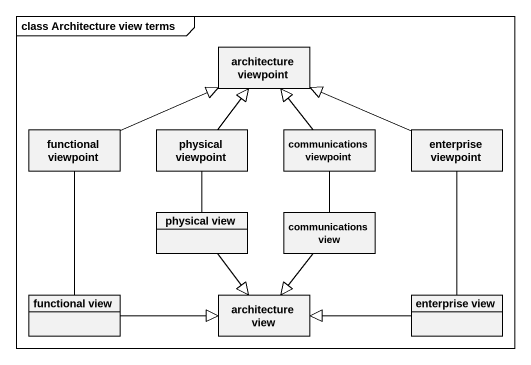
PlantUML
@startuml
mainframe class Architecture view terms
hide circle
hide empty members
class "architecture viewpoint" as architecture_viewpoint
class "functional viewpoint" as functional_viewpoint
class "physical viewpoint" as physical_viewpoint
class "communications viewpoint" as communications_viewpoint
class "enterprise viewpoint" as enterprise_viewpoint
class "physical view" as physical_view
class "communications view" as communications_view
class "functional view" as functional_view
class "architecture view" as architecture_view
class "enterprise view" as enterprise_view
functional_viewpoint -right-|> architecture_viewpoint
functional_viewpoint -- functional_view
physical_viewpoint -up-|> architecture_viewpoint
physical_viewpoint -- physical_view
communications_viewpoint -up-|> architecture_viewpoint
communications_viewpoint -- communications_view
enterprise_viewpoint -left-|> architecture_viewpoint
enterprise_viewpoint -- enterprise_view
physical_view --|> architecture_view
communications_view --|> architecture_view
functional_view -right-|> architecture_view
enterprise_view -left-|> architecture_view
@enduml
